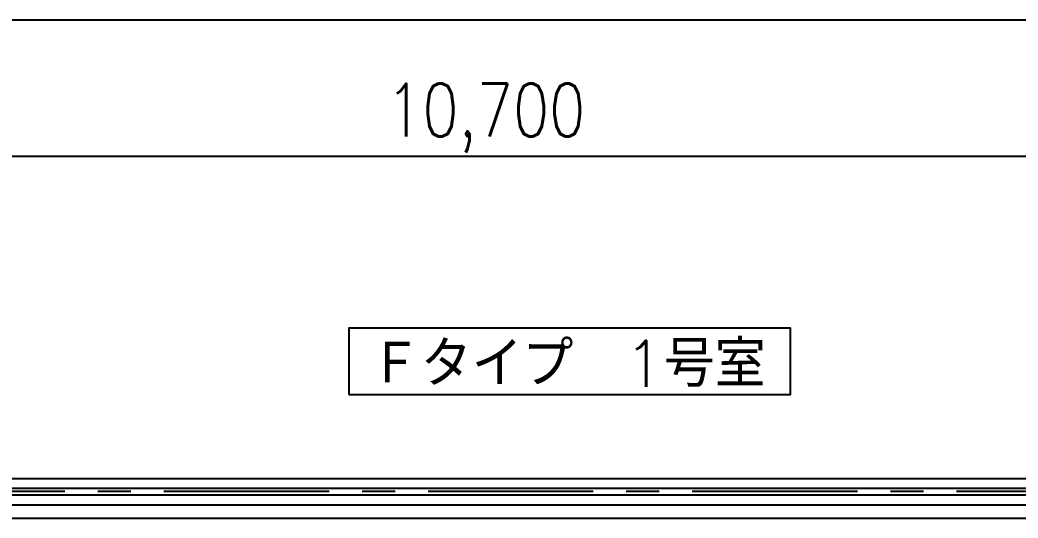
# Model space of a CAD drawing. Header units: millimetres. Extents: x 15495 to 166182, y -39946 to 18307.
# Drawn here: x 108813 to 116369, y -21461 to -17691 of the extents above; entities that cross this region are included whole.
import ezdxf
from ezdxf.enums import TextEntityAlignment as Align

# ---------------------------------------------------------------- set-up
doc = ezdxf.new("R2010")
doc.units = ezdxf.units.MM
doc.header["$LTSCALE"] = 1000
doc.linetypes.add('CENTER', pattern=[2, 1.25, -0.25, 0.25, -0.25])
doc.layers.get('0').update_dxf_attribs({"linetype": 'CONTINUOUS'})
for name, color, linetype in [('TF-A_ELSE-100', 6, 'CONTINUOUS'), ('TF-A_ELSE-50', 6, 'CONTINUOUS'), ('TF-E_DIM-100', 3, 'CONTINUOUS'), ('TF-E_GRID-100', 1, 'CENTER'), ('TF-E_GRID-50', 1, 'CENTER'), ('TF-E_TEXT-50', 3, 'CONTINUOUS')]:
    doc.layers.add(name, color=color, linetype=linetype)
doc.styles.add('DIM', font='romans.shx', dxfattribs={"width": 0.8, "bigfont": 'bigfont.shx'})
doc.styles.get("Standard").update_dxf_attribs({"font": 'txt.shx', "bigfont": 'bigfont.shx'})
doc.dimstyles.new('DIM100_4_3', dxfattribs={"dimscale": 100, "dimtxt": 4, "dimasz": 1, "dimexe": 0, "dimexo": 1, "dimgap": 0.5, "dimtad": 1, "dimdec": 1, "dimdsep": 46, "dimlunit": 6, "dimtxsty": 'DIM', "dimblk1": 'DOT', "dimblk2": 'DOT', "dimsah": 1, "dimcen": 1, "dimclrd": 256, "dimclre": 256, "dimclrt": 256, "dimadec": 0, "dimazin": 0, "dimtfac": 1, "dimtdec": 1, "dimtix": 1, "dimtmove": 2, "dimatfit": 3, "dimldrblk": 'DOT', "dimfxl": 1, "dimtvp": 0.833333, "dimtolj": 1, "dimarcsym": 0})
doc.dimstyles.new('DIM100_5_3', dxfattribs={"dimscale": 100, "dimtxt": 5, "dimasz": 1, "dimexe": 0, "dimexo": 1, "dimgap": 0.5, "dimtad": 1, "dimdec": 1, "dimdsep": 46, "dimlunit": 6, "dimtxsty": 'DIM', "dimblk1": 'DOT', "dimblk2": 'DOT', "dimsah": 1, "dimcen": 1, "dimclrd": 256, "dimclre": 256, "dimclrt": 256, "dimadec": 0, "dimazin": 0, "dimtfac": 1, "dimtdec": 1, "dimtix": 1, "dimtmove": 2, "dimatfit": 3, "dimldrblk": 'DOT', "dimfxl": 1, "dimtvp": 0.833333, "dimtolj": 1, "dimarcsym": 0})

# ---------------------------------------------------------------- blocks, each defined once
blk = doc.blocks.new('DOT')
at = {"color": 0, "linetype": 'ByBlock'}
blk.add_line((-0.5, 0), (-1, 0), dxfattribs=at)
at = {"color": 0, "linetype": 'ByBlock', "const_width": 0.5}
blk.add_lwpolyline([(-0.25, 0, 1), (0.25, 0, 1)], format="xyb", close=True, dxfattribs=at)
blk = doc.blocks.new('*D698')
at = {"layer": 'TF-E_DIM-100', "lineweight": -2}
for p, q in [((91289.6, -18991.1), (91289.6, -17691.1)), ((91389.6, -17691.1), (117589.6, -17691.1)), ((117689.6, -18991.1), (117689.6, -17691.1))]:
    blk.add_line(p, q, dxfattribs=at)
at = {"layer": 'TF-E_DIM-100', "lineweight": -2, "xscale": 100, "yscale": 100, "zscale": 100, "rotation": 180}
blk.add_blockref('DOT', (91289.6, -17691.1), dxfattribs=at)
at = {"layer": 'TF-E_DIM-100', "lineweight": -2, "xscale": 100, "yscale": 100, "zscale": 100}
blk.add_blockref('DOT', (117689.6, -17691.1), dxfattribs=at)
at = {"layer": 'TF-E_DIM-100', "insert": (104489.6, -17343.5), "char_height": 500, "attachment_point": 5, "style": 'DIM'}
blk.add_mtext('\\A1;26,400', dxfattribs=at)
blk = doc.blocks.new('_DOT')
at = {"color": 0, "linetype": 'ByBlock'}
blk.add_line((-0.5, 0), (-1, 0), dxfattribs=at)
at = {"color": 0, "linetype": 'ByBlock', "const_width": 0.5}
blk.add_lwpolyline([(-0.25, 0, 1), (0.25, 0, 1)], format="xyb", close=True, dxfattribs=at)
blk = doc.blocks.new('*D697')
at = {"layer": 'TF-E_DIM-100', "lineweight": -2}
for p, q in [((106989.6, -19321.2), (106989.6, -18721.2)), ((107089.6, -18721.2), (117589.6, -18721.2)), ((117689.6, -19321.2), (117689.6, -18721.2))]:
    blk.add_line(p, q, dxfattribs=at)
at = {"layer": 'TF-E_DIM-100', "lineweight": -2, "xscale": 100, "yscale": 100, "zscale": 100, "rotation": 180}
blk.add_blockref('DOT', (106989.6, -18721.2), dxfattribs=at)
at = {"layer": 'TF-E_DIM-100', "lineweight": -2, "xscale": 100, "yscale": 100, "zscale": 100}
blk.add_blockref('DOT', (117689.6, -18721.2), dxfattribs=at)
at = {"layer": 'TF-E_DIM-100', "insert": (112339.6, -18433.1), "char_height": 400, "attachment_point": 5, "style": 'DIM'}
blk.add_mtext('\\A1;10,700', dxfattribs=at)
blk = doc.blocks.new('TF-BLOCK_50')
at = {"layer": 'TF-A_ELSE-50'}
for p, q in [((15600, 13100), (26500, 13100)), ((15675, 13025), (26425, 13025)), ((15725, 12975), (26375, 12975)), ((15800, 12900), (26300, 12900)), ((16046.71, 12800), (26200, 12800))]:
    blk.add_line(p, q, dxfattribs=at)
at = {"layer": 'TF-E_GRID-50'}
blk.add_line((31863.65, 13000), (-4082.3, 13000), dxfattribs=at)
at = {"layer": 'TF-E_TEXT-50'}
blk.add_lwpolyline([(20012.66, 13736.37), (23357.92, 13736.37), (23357.92, 14236.37), (20012.66, 14236.37)], close=True, dxfattribs=at)
blk.add_text('Ｆタイプ\u30001号室', height=350, dxfattribs=at).set_placement((21670.98, 13986.37), align=Align.MIDDLE)
blk = doc.blocks.new('TF-BLOCK_100')
at = {"layer": 'TF-A_ELSE-100'}
for p, q in [((15600, 13100), (26500, 13100)), ((15675, 13025), (26425, 13025)), ((15725, 12975), (26375, 12975)), ((15800, 12900), (26300, 12900)), ((16046.71, 12800), (26200, 12800))]:
    blk.add_line(p, q, dxfattribs=at)
at = {"layer": 'TF-E_GRID-100'}
blk.add_line((31863.65, 13000), (-4082.3, 13000), dxfattribs=at)
at = {"layer": 'TF-E_DIM-100'}
for base, p1, p2, dimstyle, picture, middle in [((26400, 16570.32), (0, 15170.32), (26400, 15170.32), 'DIM100_5_3', '*D698', (13200, 16917.94)), ((26400, 15540.16), (15700, 14840.16), (26400, 14840.16), 'DIM100_4_3', '*D697', (21050, 15828.26))]:
    dim = blk.add_linear_dim(base=base, p1=p1, p2=p2, dimstyle=dimstyle, dxfattribs=at)
    dim.commit()
    dim.dimension.update_dxf_attribs({"geometry": picture, "text_midpoint": middle, "insert": (-91289.59, 34261.4)})

msp = doc.modelspace()

# ---------------------------------------------------------------- block references
for name in ['TF-BLOCK_100', 'TF-BLOCK_50']:
    msp.add_blockref(name, (91289.6, -34261.4))

doc.saveas('drawing.dxf')
